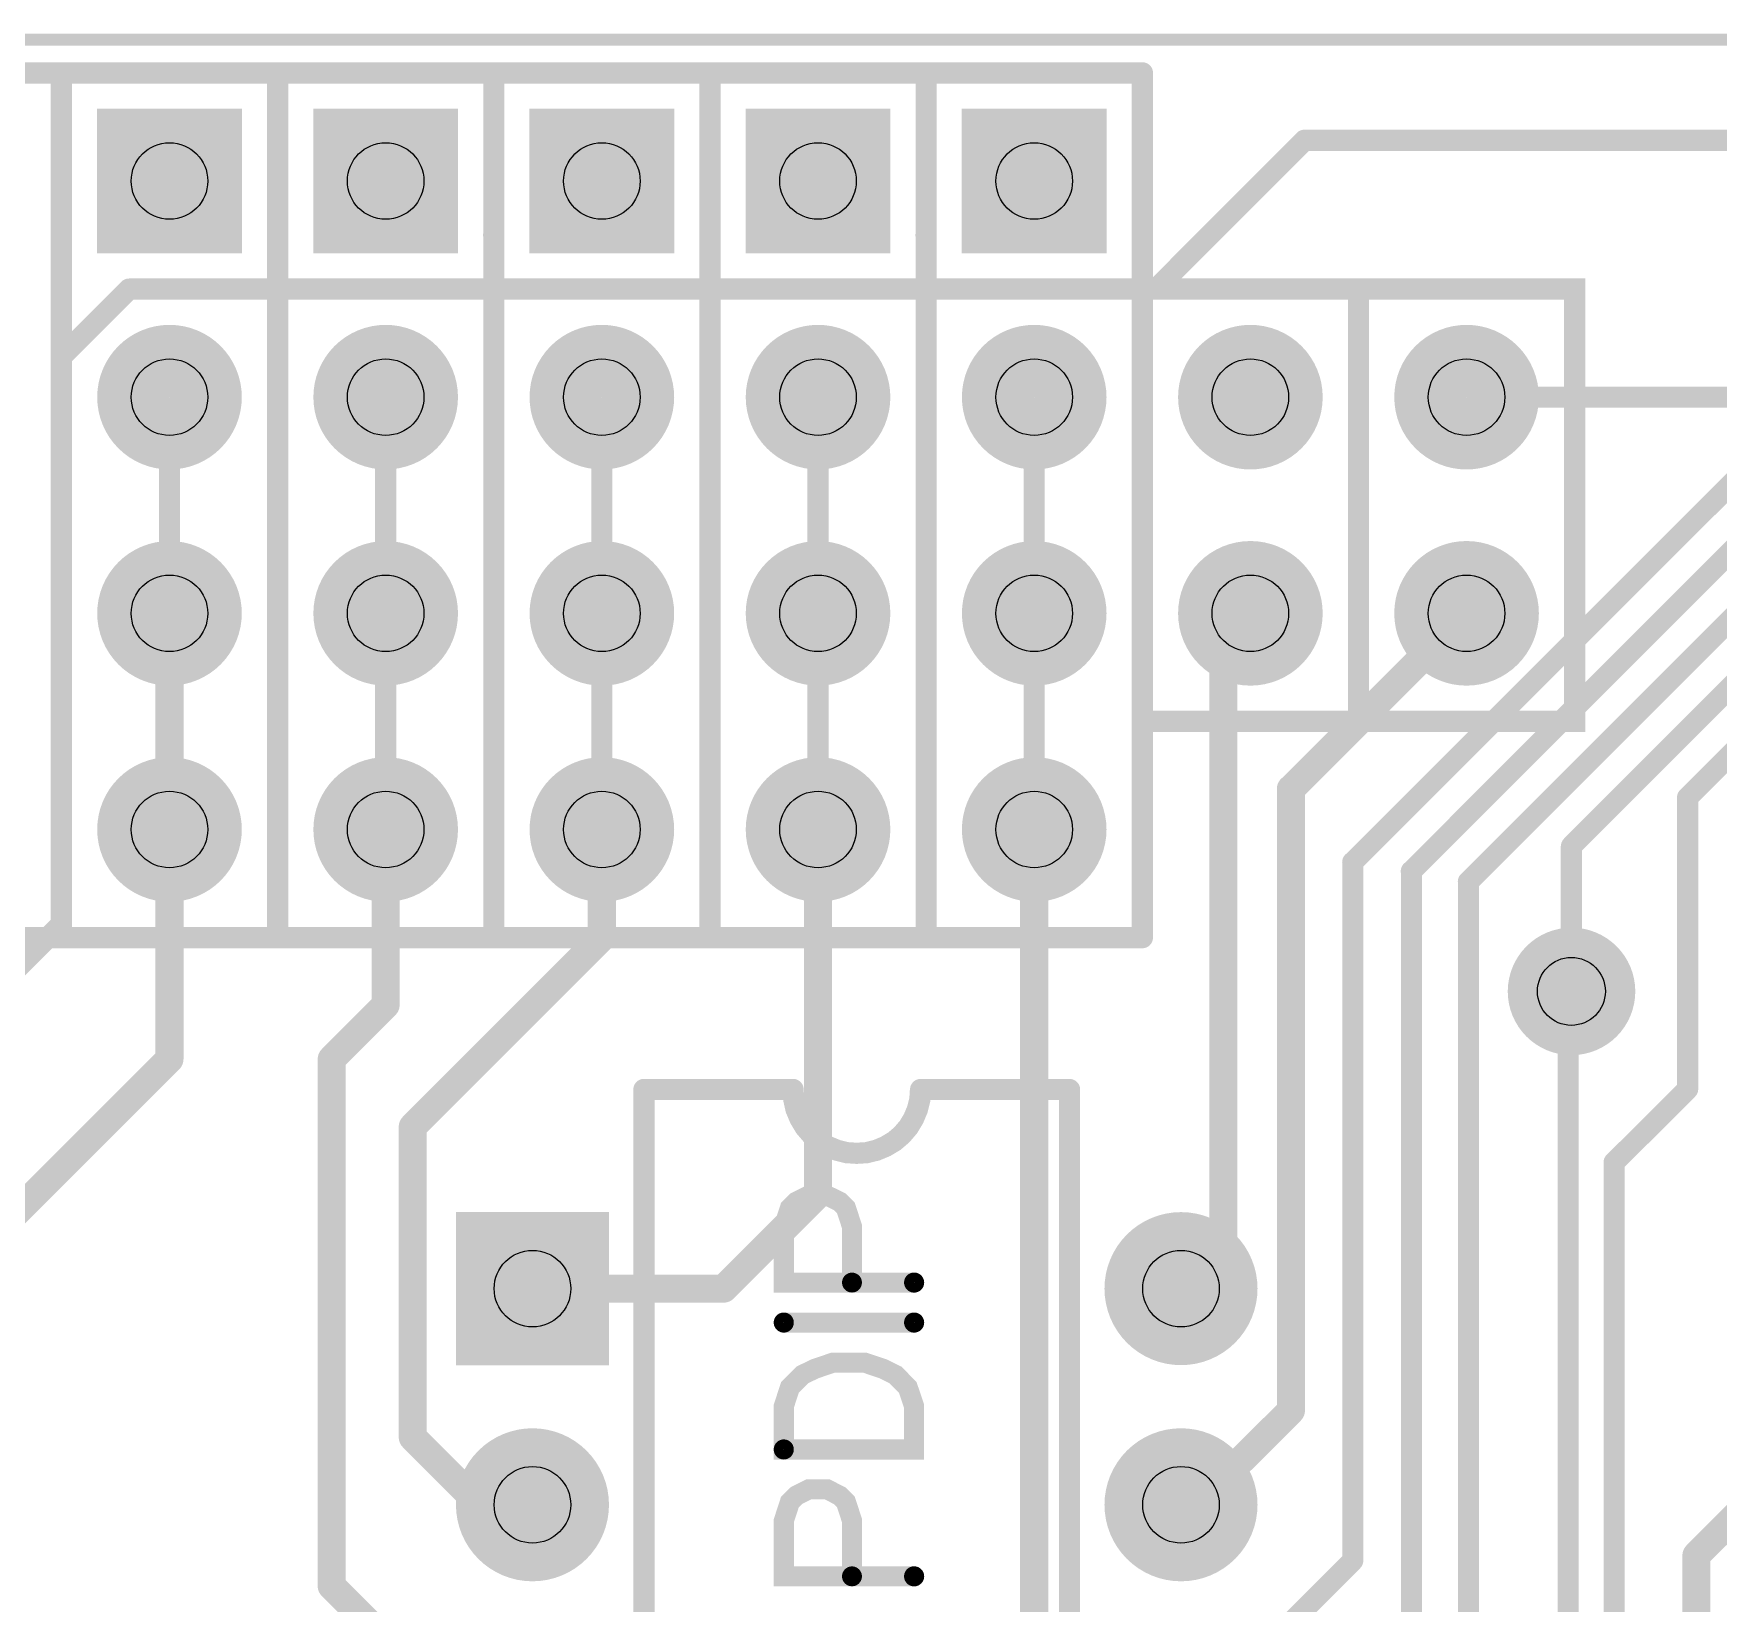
# Model space of a CAD drawing. Extents: x 0 to 2.88, y -0.23 to 2.17.
# Drawn here: x 1.312 to 2.091, y 1.442 to 2.168 of the extents above; entities that cross this region are included whole.
import ezdxf

# ---------------------------------------------------------------- set-up
doc = ezdxf.new("R2010")
doc.units = 0
for name, color, linetype in [('Board_Outline', 13, 'CONTINUOUS'), ('Bottom', 6, 'CONTINUOUS'), ('Bottom_Mask', 10, 'CONTINUOUS'), ('Drill_Bottom', 8, 'CONTINUOUS'), ('Drill_Top', 7, 'CONTINUOUS'), ('Top', 5, 'CONTINUOUS'), ('Top_Mask', 3, 'CONTINUOUS'), ('Top_Silk', 2, 'CONTINUOUS')]:
    doc.layers.add(name, color=color, linetype=linetype)

msp = doc.modelspace()

# ---------------------------------------------------------------- linework, layer by layer
at = {"layer": 'Board_Outline', "linetype": 'CONTINUOUS', "const_width": 0.0055}
msp.add_lwpolyline([(0, 2.1654), (2.874, 2.1654), (2.874, 0), (0, 0), (0, 2.1654)], dxfattribs=at)
at = {"layer": 'Bottom', "linetype": 'CONTINUOUS'}
for points, const_width in [([(1.9, 2.1188), (1.8313, 2.05)], 0.0098), ([(2.7625, 2.1188), (1.9, 2.1188)], 0.0098), ([(1.9224, 1.7849), (2.2, 2.0625)], 0.0098), ([(1.3563, 2.05), (1.325, 2.0187)], 0.0098), ([(1.8313, 2.05), (1.3563, 2.05)], 0.0098), ([(2.2125, 2.0438), (1.9495, 1.7807)], 0.0098), ([(1.9759, 1.7759), (2.225, 2.025)], 0.0098), ([(1.325, 2.0187), (1.325, 1.7563)], 0.0098), ([(2.2375, 2.0062), (2.0235, 1.7923)], 0.0098), ([(1.375, 1.9), (1.375, 2)], 0.0098), ([(1.475, 1.9), (1.475, 2)], 0.0098), ([(1.575, 1.9), (1.575, 2)], 0.0098), ([(1.675, 1.9), (1.675, 2)], 0.0098), ([(1.775, 1.9), (1.775, 2)], 0.0098), ([(1.975, 2), (2.1, 2)], 0.0098), ([(2.0773, 1.8148), (2.25, 1.9875)], 0.0098), ([(1.375, 1.8062), (1.375, 1.9)], 0.013), ([(1.475, 1.8), (1.475, 1.9)], 0.0098), ([(1.575, 1.8), (1.575, 1.9)], 0.0098), ([(1.675, 1.8), (1.675, 1.9)], 0.0098), ([(1.775, 1.8), (1.775, 1.9)], 0.0098), ([(1.8625, 1.5938), (1.8625, 1.9)], 0.013), ([(1.8625, 1.9), (1.875, 1.9)], 0.013), ([(1.8938, 1.8188), (1.975, 1.9)], 0.013), ([(1.8938, 1.5312), (1.8938, 1.8188)], 0.013), ([(2.0773, 1.6799), (2.0773, 1.8148)], 0.0098), ([(1.375, 1.8), (1.375, 1.8062)], 0.013), ([(1.375, 1.8062), (1.375, 1.6937)], 0.013), ([(1.475, 1.7188), (1.475, 1.8)], 0.013), ([(1.575, 1.75), (1.575, 1.8)], 0.013), ([(1.675, 1.6312), (1.675, 1.8)], 0.013), ([(1.775, 1.425), (1.775, 1.8)], 0.013), ([(2.0235, 1.7923), (2.0235, 1.7251)], 0.0098), ([(1.9224, 1.4618), (1.9224, 1.7849)], 0.0098), ([(1.9495, 1.7807), (1.9495, 1.4176)], 0.0098), ([(1.9759, 1.3985), (1.9759, 1.7759)], 0.0098), ([(1.325, 1.7563), (1.2812, 1.7125)], 0.0098), ([(1.4875, 1.6625), (1.575, 1.75)], 0.013), ([(1.45, 1.6938), (1.475, 1.7188)], 0.013), ([(1.375, 1.6937), (1.25, 1.5687)], 0.013), ([(1.45, 1.45), (1.45, 1.6938)], 0.013), ([(2.0433, 1.646), (2.0773, 1.6799)], 0.0098), ([(1.4875, 1.5188), (1.4875, 1.6625)], 0.013), ([(2.0433, 1.4107), (2.0433, 1.646)], 0.0098), ([(1.6313, 1.5876), (1.675, 1.6312)], 0.013), ([(1.8563, 1.5876), (1.8625, 1.5938)], 0.013), ([(1.5429, 1.5876), (1.6313, 1.5876)], 0.013), ([(1.8429, 1.5876), (1.8563, 1.5876)], 0.013), ([(1.8501, 1.4876), (1.8938, 1.5312)], 0.013), ([(1.5187, 1.4876), (1.4875, 1.5188)], 0.013), ([(2.0813, 1.4642), (2.1189, 1.5017)], 0.013), ([(1.5429, 1.4876), (1.5187, 1.4876)], 0.013), ([(1.8429, 1.4876), (1.8501, 1.4876)], 0.013), ([(1.8481, 1.3876), (1.9224, 1.4618)], 0.0098), ([(2.0813, 1.3981), (2.0813, 1.4642)], 0.013), ([(1.5124, 1.3876), (1.45, 1.45)], 0.013)]:
    msp.add_lwpolyline(points, dxfattribs=dict(at, const_width=const_width))
for points, const_width in [([(1.8975, 2.1188, 1), (1.9025, 2.1188, 1), (1.8975, 2.1188, 1)], 0.0049), ([(1.8975, 2.1188, 1), (1.9025, 2.1188, 1), (1.8975, 2.1188, 1)], 0.0049), ([(1.3538, 2.05, 1), (1.3587, 2.05, 1), (1.3538, 2.05, 1)], 0.0049), ([(1.3538, 2.05, 1), (1.3587, 2.05, 1), (1.3538, 2.05, 1)], 0.0049), ([(1.8288, 2.05, 1), (1.8337, 2.05, 1), (1.8288, 2.05, 1)], 0.0049), ([(1.8288, 2.05, 1), (1.8337, 2.05, 1), (1.8288, 2.05, 1)], 0.0049), ([(1.3898, 2, 1), (1.3602, 2, 1), (1.3898, 2, 1)], 0.0295), ([(1.4898, 2, 1), (1.4602, 2, 1), (1.4898, 2, 1)], 0.0295), ([(1.5898, 2, 1), (1.5602, 2, 1), (1.5898, 2, 1)], 0.0295), ([(1.6898, 2, 1), (1.6602, 2, 1), (1.6898, 2, 1)], 0.0295), ([(1.7898, 2, 1), (1.7602, 2, 1), (1.7898, 2, 1)], 0.0295), ([(1.8898, 2, 1), (1.8602, 2, 1), (1.8898, 2, 1)], 0.0295), ([(1.9898, 2, 1), (1.9602, 2, 1), (1.9898, 2, 1)], 0.0295), ([(1.3225, 2.0187, 1), (1.3275, 2.0187, 1), (1.3225, 2.0187, 1)], 0.0049), ([(1.3225, 2.0187, 1), (1.3275, 2.0187, 1), (1.3225, 2.0187, 1)], 0.0049), ([(1.3725, 2, 1), (1.3775, 2, 1), (1.3725, 2, 1)], 0.0049), ([(1.4725, 2, 1), (1.4775, 2, 1), (1.4725, 2, 1)], 0.0049), ([(1.5725, 2, 1), (1.5775, 2, 1), (1.5725, 2, 1)], 0.0049), ([(1.6725, 2, 1), (1.6775, 2, 1), (1.6725, 2, 1)], 0.0049), ([(1.7725, 2, 1), (1.7775, 2, 1), (1.7725, 2, 1)], 0.0049), ([(1.9725, 2, 1), (1.9775, 2, 1), (1.9725, 2, 1)], 0.0049), ([(1.3898, 1.9, 1), (1.3602, 1.9, 1), (1.3898, 1.9, 1)], 0.0295), ([(1.4898, 1.9, 1), (1.4602, 1.9, 1), (1.4898, 1.9, 1)], 0.0295), ([(1.5898, 1.9, 1), (1.5602, 1.9, 1), (1.5898, 1.9, 1)], 0.0295), ([(1.6898, 1.9, 1), (1.6602, 1.9, 1), (1.6898, 1.9, 1)], 0.0295), ([(1.7898, 1.9, 1), (1.7602, 1.9, 1), (1.7898, 1.9, 1)], 0.0295), ([(1.8898, 1.9, 1), (1.8602, 1.9, 1), (1.8898, 1.9, 1)], 0.0295), ([(1.9898, 1.9, 1), (1.9602, 1.9, 1), (1.9898, 1.9, 1)], 0.0295), ([(1.3718, 1.9, 1), (1.3782, 1.9, 1), (1.3718, 1.9, 1)], 0.0065), ([(1.3725, 1.9, 1), (1.3775, 1.9, 1), (1.3725, 1.9, 1)], 0.0049), ([(1.4725, 1.9, 1), (1.4775, 1.9, 1), (1.4725, 1.9, 1)], 0.0049), ([(1.4725, 1.9, 1), (1.4775, 1.9, 1), (1.4725, 1.9, 1)], 0.0049), ([(1.5725, 1.9, 1), (1.5775, 1.9, 1), (1.5725, 1.9, 1)], 0.0049), ([(1.5725, 1.9, 1), (1.5775, 1.9, 1), (1.5725, 1.9, 1)], 0.0049), ([(1.6725, 1.9, 1), (1.6775, 1.9, 1), (1.6725, 1.9, 1)], 0.0049), ([(1.6725, 1.9, 1), (1.6775, 1.9, 1), (1.6725, 1.9, 1)], 0.0049), ([(1.7725, 1.9, 1), (1.7775, 1.9, 1), (1.7725, 1.9, 1)], 0.0049), ([(1.7725, 1.9, 1), (1.7775, 1.9, 1), (1.7725, 1.9, 1)], 0.0049), ([(1.8593, 1.9, 1), (1.8657, 1.9, 1), (1.8593, 1.9, 1)], 0.0065), ([(1.8593, 1.9, 1), (1.8657, 1.9, 1), (1.8593, 1.9, 1)], 0.0065), ([(1.8718, 1.9, 1), (1.8782, 1.9, 1), (1.8718, 1.9, 1)], 0.0065), ([(1.9718, 1.9, 1), (1.9782, 1.9, 1), (1.9718, 1.9, 1)], 0.0065), ([(1.3898, 1.8, 1), (1.3602, 1.8, 1), (1.3898, 1.8, 1)], 0.0295), ([(1.4898, 1.8, 1), (1.4602, 1.8, 1), (1.4898, 1.8, 1)], 0.0295), ([(1.5898, 1.8, 1), (1.5602, 1.8, 1), (1.5898, 1.8, 1)], 0.0295), ([(1.6898, 1.8, 1), (1.6602, 1.8, 1), (1.6898, 1.8, 1)], 0.0295), ([(1.7898, 1.8, 1), (1.7602, 1.8, 1), (1.7898, 1.8, 1)], 0.0295), ([(1.8905, 1.8188, 1), (1.897, 1.8188, 1), (1.8905, 1.8188, 1)], 0.0065), ([(1.8905, 1.8188, 1), (1.897, 1.8188, 1), (1.8905, 1.8188, 1)], 0.0065), ([(2.0748, 1.8148, 1), (2.0797, 1.8148, 1), (2.0748, 1.8148, 1)], 0.0049), ([(2.0748, 1.8148, 1), (2.0797, 1.8148, 1), (2.0748, 1.8148, 1)], 0.0049), ([(1.3718, 1.8062, 1), (1.3782, 1.8062, 1), (1.3718, 1.8062, 1)], 0.0065), ([(1.3718, 1.8062, 1), (1.3782, 1.8062, 1), (1.3718, 1.8062, 1)], 0.0065), ([(1.3718, 1.8062, 1), (1.3782, 1.8062, 1), (1.3718, 1.8062, 1)], 0.0065), ([(1.3718, 1.8, 1), (1.3782, 1.8, 1), (1.3718, 1.8, 1)], 0.0065), ([(1.4718, 1.8, 1), (1.4782, 1.8, 1), (1.4718, 1.8, 1)], 0.0065), ([(1.4725, 1.8, 1), (1.4775, 1.8, 1), (1.4725, 1.8, 1)], 0.0049), ([(1.5718, 1.8, 1), (1.5782, 1.8, 1), (1.5718, 1.8, 1)], 0.0065), ([(1.5725, 1.8, 1), (1.5775, 1.8, 1), (1.5725, 1.8, 1)], 0.0049), ([(1.6718, 1.8, 1), (1.6782, 1.8, 1), (1.6718, 1.8, 1)], 0.0065), ([(1.6725, 1.8, 1), (1.6775, 1.8, 1), (1.6725, 1.8, 1)], 0.0049), ([(1.7718, 1.8, 1), (1.7782, 1.8, 1), (1.7718, 1.8, 1)], 0.0065), ([(1.7725, 1.8, 1), (1.7775, 1.8, 1), (1.7725, 1.8, 1)], 0.0049), ([(2.0211, 1.7923, 1), (2.026, 1.7923, 1), (2.0211, 1.7923, 1)], 0.0049), ([(2.0211, 1.7923, 1), (2.026, 1.7923, 1), (2.0211, 1.7923, 1)], 0.0049), ([(1.9199, 1.7849, 1), (1.9248, 1.7849, 1), (1.9199, 1.7849, 1)], 0.0049), ([(1.9199, 1.7849, 1), (1.9248, 1.7849, 1), (1.9199, 1.7849, 1)], 0.0049), ([(1.947, 1.7807, 1), (1.9519, 1.7807, 1), (1.947, 1.7807, 1)], 0.0049), ([(1.947, 1.7807, 1), (1.9519, 1.7807, 1), (1.947, 1.7807, 1)], 0.0049), ([(1.9734, 1.7759, 1), (1.9783, 1.7759, 1), (1.9734, 1.7759, 1)], 0.0049), ([(1.9734, 1.7759, 1), (1.9783, 1.7759, 1), (1.9734, 1.7759, 1)], 0.0049), ([(1.3225, 1.7563, 1), (1.3275, 1.7563, 1), (1.3225, 1.7563, 1)], 0.0049), ([(1.3225, 1.7563, 1), (1.3275, 1.7563, 1), (1.3225, 1.7563, 1)], 0.0049), ([(1.5718, 1.75, 1), (1.5782, 1.75, 1), (1.5718, 1.75, 1)], 0.0065), ([(1.5718, 1.75, 1), (1.5782, 1.75, 1), (1.5718, 1.75, 1)], 0.0065), ([(2.0088, 1.7251, 1), (2.0383, 1.7251, 1), (2.0088, 1.7251, 1)], 0.0295), ([(2.0211, 1.7251, 1), (2.026, 1.7251, 1), (2.0211, 1.7251, 1)], 0.0049), ([(1.4718, 1.7188, 1), (1.4782, 1.7188, 1), (1.4718, 1.7188, 1)], 0.0065), ([(1.4718, 1.7188, 1), (1.4782, 1.7188, 1), (1.4718, 1.7188, 1)], 0.0065), ([(1.3718, 1.6937, 1), (1.3782, 1.6937, 1), (1.3718, 1.6937, 1)], 0.0065), ([(1.3718, 1.6937, 1), (1.3782, 1.6937, 1), (1.3718, 1.6937, 1)], 0.0065), ([(1.4468, 1.6938, 1), (1.4532, 1.6938, 1), (1.4468, 1.6938, 1)], 0.0065), ([(1.4468, 1.6938, 1), (1.4532, 1.6938, 1), (1.4468, 1.6938, 1)], 0.0065), ([(2.0748, 1.6799, 1), (2.0797, 1.6799, 1), (2.0748, 1.6799, 1)], 0.0049), ([(2.0748, 1.6799, 1), (2.0797, 1.6799, 1), (2.0748, 1.6799, 1)], 0.0049), ([(1.4843, 1.6625, 1), (1.4907, 1.6625, 1), (1.4843, 1.6625, 1)], 0.0065), ([(1.4843, 1.6625, 1), (1.4907, 1.6625, 1), (1.4843, 1.6625, 1)], 0.0065), ([(2.0408, 1.646, 1), (2.0458, 1.646, 1), (2.0408, 1.646, 1)], 0.0049), ([(2.0408, 1.646, 1), (2.0458, 1.646, 1), (2.0408, 1.646, 1)], 0.0049), ([(1.6718, 1.6312, 1), (1.6782, 1.6312, 1), (1.6718, 1.6312, 1)], 0.0065), ([(1.6718, 1.6312, 1), (1.6782, 1.6312, 1), (1.6718, 1.6312, 1)], 0.0065), ([(1.8587, 1.5876, 1), (1.8272, 1.5876, 1), (1.8587, 1.5876, 1)], 0.0315), ([(1.8593, 1.5938, 1), (1.8657, 1.5938, 1), (1.8593, 1.5938, 1)], 0.0065), ([(1.8593, 1.5938, 1), (1.8657, 1.5938, 1), (1.8593, 1.5938, 1)], 0.0065), ([(1.5397, 1.5876, 1), (1.5462, 1.5876, 1), (1.5397, 1.5876, 1)], 0.0065), ([(1.6281, 1.5876, 1), (1.6346, 1.5876, 1), (1.6281, 1.5876, 1)], 0.0065), ([(1.6281, 1.5876, 1), (1.6346, 1.5876, 1), (1.6281, 1.5876, 1)], 0.0065), ([(1.8397, 1.5876, 1), (1.8462, 1.5876, 1), (1.8397, 1.5876, 1)], 0.0065), ([(1.8531, 1.5876, 1), (1.8596, 1.5876, 1), (1.8531, 1.5876, 1)], 0.0065), ([(1.8531, 1.5876, 1), (1.8596, 1.5876, 1), (1.8531, 1.5876, 1)], 0.0065), ([(1.8905, 1.5312, 1), (1.897, 1.5312, 1), (1.8905, 1.5312, 1)], 0.0065), ([(1.8905, 1.5312, 1), (1.897, 1.5312, 1), (1.8905, 1.5312, 1)], 0.0065), ([(1.4843, 1.5188, 1), (1.4907, 1.5188, 1), (1.4843, 1.5188, 1)], 0.0065), ([(1.4843, 1.5188, 1), (1.4907, 1.5188, 1), (1.4843, 1.5188, 1)], 0.0065), ([(1.5587, 1.4876, 1), (1.5272, 1.4876, 1), (1.5587, 1.4876, 1)], 0.0315), ([(1.8587, 1.4876, 1), (1.8272, 1.4876, 1), (1.8587, 1.4876, 1)], 0.0315), ([(1.5154, 1.4876, 1), (1.5219, 1.4876, 1), (1.5154, 1.4876, 1)], 0.0065), ([(1.5154, 1.4876, 1), (1.5219, 1.4876, 1), (1.5154, 1.4876, 1)], 0.0065), ([(1.5397, 1.4876, 1), (1.5462, 1.4876, 1), (1.5397, 1.4876, 1)], 0.0065), ([(1.8397, 1.4876, 1), (1.8462, 1.4876, 1), (1.8397, 1.4876, 1)], 0.0065), ([(1.8468, 1.4876, 1), (1.8533, 1.4876, 1), (1.8468, 1.4876, 1)], 0.0065), ([(1.8468, 1.4876, 1), (1.8533, 1.4876, 1), (1.8468, 1.4876, 1)], 0.0065), ([(1.9199, 1.4618, 1), (1.9248, 1.4618, 1), (1.9199, 1.4618, 1)], 0.0049), ([(1.9199, 1.4618, 1), (1.9248, 1.4618, 1), (1.9199, 1.4618, 1)], 0.0049), ([(2.0781, 1.4642, 1), (2.0846, 1.4642, 1), (2.0781, 1.4642, 1)], 0.0065), ([(2.0781, 1.4642, 1), (2.0846, 1.4642, 1), (2.0781, 1.4642, 1)], 0.0065), ([(1.4468, 1.45, 1), (1.4532, 1.45, 1), (1.4468, 1.45, 1)], 0.0065), ([(1.4468, 1.45, 1), (1.4532, 1.45, 1), (1.4468, 1.45, 1)], 0.0065)]:
    msp.add_lwpolyline(points, format="xyb", dxfattribs=dict(at, const_width=const_width))
at = {"layer": 'Bottom'}
for points in [[(1.3455, 2.1295), (1.4045, 2.1295), (1.3455, 2.0705), (1.4045, 2.0705)], [(1.4455, 2.1295), (1.5045, 2.1295), (1.4455, 2.0705), (1.5045, 2.0705)], [(1.5455, 2.1295), (1.6045, 2.1295), (1.5455, 2.0705), (1.6045, 2.0705)], [(1.6455, 2.1295), (1.7045, 2.1295), (1.6455, 2.0705), (1.7045, 2.0705)], [(1.7455, 2.1295), (1.8045, 2.1295), (1.7455, 2.0705), (1.8045, 2.0705)], [(1.5114, 1.6191), (1.5744, 1.6191), (1.5114, 1.5561), (1.5744, 1.5561)]]:
    msp.add_solid(points, dxfattribs=at)
at = {"layer": 'Bottom_Mask', "linetype": 'CONTINUOUS'}
for points, const_width in [([(1.3917, 2, 1), (1.3583, 2, 1), (1.3917, 2, 1)], 0.0335), ([(1.3583, 2, 1), (1.3917, 2, 1), (1.3583, 2, 1)], 0.0335), ([(1.4917, 2, 1), (1.4583, 2, 1), (1.4917, 2, 1)], 0.0335), ([(1.4583, 2, 1), (1.4917, 2, 1), (1.4583, 2, 1)], 0.0335), ([(1.5917, 2, 1), (1.5583, 2, 1), (1.5917, 2, 1)], 0.0335), ([(1.5583, 2, 1), (1.5917, 2, 1), (1.5583, 2, 1)], 0.0335), ([(1.6917, 2, 1), (1.6583, 2, 1), (1.6917, 2, 1)], 0.0335), ([(1.6583, 2, 1), (1.6917, 2, 1), (1.6583, 2, 1)], 0.0335), ([(1.7917, 2, 1), (1.7583, 2, 1), (1.7917, 2, 1)], 0.0335), ([(1.7583, 2, 1), (1.7917, 2, 1), (1.7583, 2, 1)], 0.0335), ([(1.8917, 2, 1), (1.8583, 2, 1), (1.8917, 2, 1)], 0.0335), ([(1.8583, 2, 1), (1.8917, 2, 1), (1.8583, 2, 1)], 0.0335), ([(1.9917, 2, 1), (1.9583, 2, 1), (1.9917, 2, 1)], 0.0335), ([(1.9583, 2, 1), (1.9917, 2, 1), (1.9583, 2, 1)], 0.0335), ([(1.3917, 1.9, 1), (1.3583, 1.9, 1), (1.3917, 1.9, 1)], 0.0335), ([(1.3583, 1.9, 1), (1.3917, 1.9, 1), (1.3583, 1.9, 1)], 0.0335), ([(1.4917, 1.9, 1), (1.4583, 1.9, 1), (1.4917, 1.9, 1)], 0.0335), ([(1.4583, 1.9, 1), (1.4917, 1.9, 1), (1.4583, 1.9, 1)], 0.0335), ([(1.5917, 1.9, 1), (1.5583, 1.9, 1), (1.5917, 1.9, 1)], 0.0335), ([(1.5583, 1.9, 1), (1.5917, 1.9, 1), (1.5583, 1.9, 1)], 0.0335), ([(1.6917, 1.9, 1), (1.6583, 1.9, 1), (1.6917, 1.9, 1)], 0.0335), ([(1.6583, 1.9, 1), (1.6917, 1.9, 1), (1.6583, 1.9, 1)], 0.0335), ([(1.7917, 1.9, 1), (1.7583, 1.9, 1), (1.7917, 1.9, 1)], 0.0335), ([(1.7583, 1.9, 1), (1.7917, 1.9, 1), (1.7583, 1.9, 1)], 0.0335), ([(1.8917, 1.9, 1), (1.8583, 1.9, 1), (1.8917, 1.9, 1)], 0.0335), ([(1.8583, 1.9, 1), (1.8917, 1.9, 1), (1.8583, 1.9, 1)], 0.0335), ([(1.9917, 1.9, 1), (1.9583, 1.9, 1), (1.9917, 1.9, 1)], 0.0335), ([(1.9583, 1.9, 1), (1.9917, 1.9, 1), (1.9583, 1.9, 1)], 0.0335), ([(1.3917, 1.8, 1), (1.3583, 1.8, 1), (1.3917, 1.8, 1)], 0.0335), ([(1.3583, 1.8, 1), (1.3917, 1.8, 1), (1.3583, 1.8, 1)], 0.0335), ([(1.4917, 1.8, 1), (1.4583, 1.8, 1), (1.4917, 1.8, 1)], 0.0335), ([(1.4583, 1.8, 1), (1.4917, 1.8, 1), (1.4583, 1.8, 1)], 0.0335), ([(1.5917, 1.8, 1), (1.5583, 1.8, 1), (1.5917, 1.8, 1)], 0.0335), ([(1.5583, 1.8, 1), (1.5917, 1.8, 1), (1.5583, 1.8, 1)], 0.0335), ([(1.6917, 1.8, 1), (1.6583, 1.8, 1), (1.6917, 1.8, 1)], 0.0335), ([(1.6583, 1.8, 1), (1.6917, 1.8, 1), (1.6583, 1.8, 1)], 0.0335), ([(1.7917, 1.8, 1), (1.7583, 1.8, 1), (1.7917, 1.8, 1)], 0.0335), ([(1.7583, 1.8, 1), (1.7917, 1.8, 1), (1.7583, 1.8, 1)], 0.0335), ([(1.8606, 1.5876, 1), (1.8252, 1.5876, 1), (1.8606, 1.5876, 1)], 0.0354), ([(1.8252, 1.5876, 1), (1.8606, 1.5876, 1), (1.8252, 1.5876, 1)], 0.0354), ([(1.5606, 1.4876, 1), (1.5252, 1.4876, 1), (1.5606, 1.4876, 1)], 0.0354), ([(1.5252, 1.4876, 1), (1.5606, 1.4876, 1), (1.5252, 1.4876, 1)], 0.0354), ([(1.8606, 1.4876, 1), (1.8252, 1.4876, 1), (1.8606, 1.4876, 1)], 0.0354), ([(1.8252, 1.4876, 1), (1.8606, 1.4876, 1), (1.8252, 1.4876, 1)], 0.0354)]:
    msp.add_lwpolyline(points, format="xyb", dxfattribs=dict(at, const_width=const_width))
at = {"layer": 'Bottom_Mask'}
for points in [[(1.3415, 2.1335), (1.4085, 2.1335), (1.3415, 2.0665), (1.4085, 2.0665)], [(1.4415, 2.1335), (1.5085, 2.1335), (1.4415, 2.0665), (1.5085, 2.0665)], [(1.5415, 2.1335), (1.6085, 2.1335), (1.5415, 2.0665), (1.6085, 2.0665)], [(1.6415, 2.1335), (1.7085, 2.1335), (1.6415, 2.0665), (1.7085, 2.0665)], [(1.7415, 2.1335), (1.8085, 2.1335), (1.7415, 2.0665), (1.8085, 2.0665)], [(1.5075, 1.623), (1.5783, 1.623), (1.5075, 1.5521), (1.5783, 1.5521)]]:
    msp.add_solid(points, dxfattribs=at)
at = {"layer": 'Drill_Bottom'}
for centre, radius in [((1.375, 2.1), 0.0177), ((1.475, 2.1), 0.0177), ((1.575, 2.1), 0.0177), ((1.675, 2.1), 0.0177), ((1.775, 2.1), 0.0177), ((1.375, 2), 0.0177), ((1.475, 2), 0.0177), ((1.575, 2), 0.0177), ((1.675, 2), 0.0177), ((1.775, 2), 0.0177), ((1.875, 2), 0.0177), ((1.975, 2), 0.0177), ((1.375, 1.9), 0.0177), ((1.475, 1.9), 0.0177), ((1.575, 1.9), 0.0177), ((1.675, 1.9), 0.0177), ((1.775, 1.9), 0.0177), ((1.875, 1.9), 0.0177), ((1.975, 1.9), 0.0177), ((1.375, 1.8), 0.0177), ((1.475, 1.8), 0.0177), ((1.575, 1.8), 0.0177), ((1.675, 1.8), 0.0177), ((1.775, 1.8), 0.0177), ((2.0235, 1.7251), 0.0157), ((1.5429, 1.5876), 0.0177), ((1.8429, 1.5876), 0.0177), ((1.5429, 1.4876), 0.0177), ((1.8429, 1.4876), 0.0177)]:
    msp.add_circle(centre, radius, dxfattribs=at)
at = {"layer": 'Drill_Top'}
for centre, radius in [((1.375, 2.1), 0.0177), ((1.475, 2.1), 0.0177), ((1.575, 2.1), 0.0177), ((1.675, 2.1), 0.0177), ((1.775, 2.1), 0.0177), ((1.375, 2), 0.0177), ((1.475, 2), 0.0177), ((1.575, 2), 0.0177), ((1.675, 2), 0.0177), ((1.775, 2), 0.0177), ((1.875, 2), 0.0177), ((1.975, 2), 0.0177), ((1.375, 1.9), 0.0177), ((1.475, 1.9), 0.0177), ((1.575, 1.9), 0.0177), ((1.675, 1.9), 0.0177), ((1.775, 1.9), 0.0177), ((1.875, 1.9), 0.0177), ((1.975, 1.9), 0.0177), ((1.375, 1.8), 0.0177), ((1.475, 1.8), 0.0177), ((1.575, 1.8), 0.0177), ((1.675, 1.8), 0.0177), ((1.775, 1.8), 0.0177), ((2.0235, 1.7251), 0.0157), ((1.5429, 1.5876), 0.0177), ((1.8429, 1.5876), 0.0177), ((1.5429, 1.4876), 0.0177), ((1.8429, 1.4876), 0.0177)]:
    msp.add_circle(centre, radius, dxfattribs=at)
at = {"layer": 'Top', "linetype": 'CONTINUOUS'}
for points, const_width in [([(1.3898, 2, 1), (1.3602, 2, 1), (1.3898, 2, 1)], 0.0295), ([(1.4898, 2, 1), (1.4602, 2, 1), (1.4898, 2, 1)], 0.0295), ([(1.5898, 2, 1), (1.5602, 2, 1), (1.5898, 2, 1)], 0.0295), ([(1.6898, 2, 1), (1.6602, 2, 1), (1.6898, 2, 1)], 0.0295), ([(1.7898, 2, 1), (1.7602, 2, 1), (1.7898, 2, 1)], 0.0295), ([(1.8898, 2, 1), (1.8602, 2, 1), (1.8898, 2, 1)], 0.0295), ([(1.9898, 2, 1), (1.9602, 2, 1), (1.9898, 2, 1)], 0.0295), ([(1.3898, 1.9, 1), (1.3602, 1.9, 1), (1.3898, 1.9, 1)], 0.0295), ([(1.4898, 1.9, 1), (1.4602, 1.9, 1), (1.4898, 1.9, 1)], 0.0295), ([(1.5898, 1.9, 1), (1.5602, 1.9, 1), (1.5898, 1.9, 1)], 0.0295), ([(1.6898, 1.9, 1), (1.6602, 1.9, 1), (1.6898, 1.9, 1)], 0.0295), ([(1.7898, 1.9, 1), (1.7602, 1.9, 1), (1.7898, 1.9, 1)], 0.0295), ([(1.8898, 1.9, 1), (1.8602, 1.9, 1), (1.8898, 1.9, 1)], 0.0295), ([(1.9898, 1.9, 1), (1.9602, 1.9, 1), (1.9898, 1.9, 1)], 0.0295), ([(1.3898, 1.8, 1), (1.3602, 1.8, 1), (1.3898, 1.8, 1)], 0.0295), ([(1.4898, 1.8, 1), (1.4602, 1.8, 1), (1.4898, 1.8, 1)], 0.0295), ([(1.5898, 1.8, 1), (1.5602, 1.8, 1), (1.5898, 1.8, 1)], 0.0295), ([(1.6898, 1.8, 1), (1.6602, 1.8, 1), (1.6898, 1.8, 1)], 0.0295), ([(1.7898, 1.8, 1), (1.7602, 1.8, 1), (1.7898, 1.8, 1)], 0.0295), ([(2.0088, 1.7251, 1), (2.0383, 1.7251, 1), (2.0088, 1.7251, 1)], 0.0295), ([(1.8587, 1.5876, 1), (1.8272, 1.5876, 1), (1.8587, 1.5876, 1)], 0.0315), ([(1.5587, 1.4876, 1), (1.5272, 1.4876, 1), (1.5587, 1.4876, 1)], 0.0315), ([(1.8587, 1.4876, 1), (1.8272, 1.4876, 1), (1.8587, 1.4876, 1)], 0.0315)]:
    msp.add_lwpolyline(points, format="xyb", dxfattribs=dict(at, const_width=const_width))
at = {"layer": 'Top'}
for points in [[(1.3455, 2.1295), (1.4045, 2.1295), (1.3455, 2.0705), (1.4045, 2.0705)], [(1.4455, 2.1295), (1.5045, 2.1295), (1.4455, 2.0705), (1.5045, 2.0705)], [(1.5455, 2.1295), (1.6045, 2.1295), (1.5455, 2.0705), (1.6045, 2.0705)], [(1.6455, 2.1295), (1.7045, 2.1295), (1.6455, 2.0705), (1.7045, 2.0705)], [(1.7455, 2.1295), (1.8045, 2.1295), (1.7455, 2.0705), (1.8045, 2.0705)], [(1.5114, 1.6191), (1.5744, 1.6191), (1.5114, 1.5561), (1.5744, 1.5561)]]:
    msp.add_solid(points, dxfattribs=at)
at = {"layer": 'Top_Mask', "linetype": 'CONTINUOUS'}
for points, const_width in [([(1.3917, 2, 1), (1.3583, 2, 1), (1.3917, 2, 1)], 0.0335), ([(1.3583, 2, 1), (1.3917, 2, 1), (1.3583, 2, 1)], 0.0335), ([(1.4917, 2, 1), (1.4583, 2, 1), (1.4917, 2, 1)], 0.0335), ([(1.4583, 2, 1), (1.4917, 2, 1), (1.4583, 2, 1)], 0.0335), ([(1.5917, 2, 1), (1.5583, 2, 1), (1.5917, 2, 1)], 0.0335), ([(1.5583, 2, 1), (1.5917, 2, 1), (1.5583, 2, 1)], 0.0335), ([(1.6917, 2, 1), (1.6583, 2, 1), (1.6917, 2, 1)], 0.0335), ([(1.6583, 2, 1), (1.6917, 2, 1), (1.6583, 2, 1)], 0.0335), ([(1.7917, 2, 1), (1.7583, 2, 1), (1.7917, 2, 1)], 0.0335), ([(1.7583, 2, 1), (1.7917, 2, 1), (1.7583, 2, 1)], 0.0335), ([(1.8917, 2, 1), (1.8583, 2, 1), (1.8917, 2, 1)], 0.0335), ([(1.8583, 2, 1), (1.8917, 2, 1), (1.8583, 2, 1)], 0.0335), ([(1.9917, 2, 1), (1.9583, 2, 1), (1.9917, 2, 1)], 0.0335), ([(1.9583, 2, 1), (1.9917, 2, 1), (1.9583, 2, 1)], 0.0335), ([(1.3917, 1.9, 1), (1.3583, 1.9, 1), (1.3917, 1.9, 1)], 0.0335), ([(1.3583, 1.9, 1), (1.3917, 1.9, 1), (1.3583, 1.9, 1)], 0.0335), ([(1.4917, 1.9, 1), (1.4583, 1.9, 1), (1.4917, 1.9, 1)], 0.0335), ([(1.4583, 1.9, 1), (1.4917, 1.9, 1), (1.4583, 1.9, 1)], 0.0335), ([(1.5917, 1.9, 1), (1.5583, 1.9, 1), (1.5917, 1.9, 1)], 0.0335), ([(1.5583, 1.9, 1), (1.5917, 1.9, 1), (1.5583, 1.9, 1)], 0.0335), ([(1.6917, 1.9, 1), (1.6583, 1.9, 1), (1.6917, 1.9, 1)], 0.0335), ([(1.6583, 1.9, 1), (1.6917, 1.9, 1), (1.6583, 1.9, 1)], 0.0335), ([(1.7917, 1.9, 1), (1.7583, 1.9, 1), (1.7917, 1.9, 1)], 0.0335), ([(1.7583, 1.9, 1), (1.7917, 1.9, 1), (1.7583, 1.9, 1)], 0.0335), ([(1.8917, 1.9, 1), (1.8583, 1.9, 1), (1.8917, 1.9, 1)], 0.0335), ([(1.8583, 1.9, 1), (1.8917, 1.9, 1), (1.8583, 1.9, 1)], 0.0335), ([(1.9917, 1.9, 1), (1.9583, 1.9, 1), (1.9917, 1.9, 1)], 0.0335), ([(1.9583, 1.9, 1), (1.9917, 1.9, 1), (1.9583, 1.9, 1)], 0.0335), ([(1.3917, 1.8, 1), (1.3583, 1.8, 1), (1.3917, 1.8, 1)], 0.0335), ([(1.3583, 1.8, 1), (1.3917, 1.8, 1), (1.3583, 1.8, 1)], 0.0335), ([(1.4917, 1.8, 1), (1.4583, 1.8, 1), (1.4917, 1.8, 1)], 0.0335), ([(1.4583, 1.8, 1), (1.4917, 1.8, 1), (1.4583, 1.8, 1)], 0.0335), ([(1.5917, 1.8, 1), (1.5583, 1.8, 1), (1.5917, 1.8, 1)], 0.0335), ([(1.5583, 1.8, 1), (1.5917, 1.8, 1), (1.5583, 1.8, 1)], 0.0335), ([(1.6917, 1.8, 1), (1.6583, 1.8, 1), (1.6917, 1.8, 1)], 0.0335), ([(1.6583, 1.8, 1), (1.6917, 1.8, 1), (1.6583, 1.8, 1)], 0.0335), ([(1.7917, 1.8, 1), (1.7583, 1.8, 1), (1.7917, 1.8, 1)], 0.0335), ([(1.7583, 1.8, 1), (1.7917, 1.8, 1), (1.7583, 1.8, 1)], 0.0335), ([(1.8606, 1.5876, 1), (1.8252, 1.5876, 1), (1.8606, 1.5876, 1)], 0.0354), ([(1.8252, 1.5876, 1), (1.8606, 1.5876, 1), (1.8252, 1.5876, 1)], 0.0354), ([(1.5606, 1.4876, 1), (1.5252, 1.4876, 1), (1.5606, 1.4876, 1)], 0.0354), ([(1.5252, 1.4876, 1), (1.5606, 1.4876, 1), (1.5252, 1.4876, 1)], 0.0354), ([(1.8606, 1.4876, 1), (1.8252, 1.4876, 1), (1.8606, 1.4876, 1)], 0.0354), ([(1.8252, 1.4876, 1), (1.8606, 1.4876, 1), (1.8252, 1.4876, 1)], 0.0354)]:
    msp.add_lwpolyline(points, format="xyb", dxfattribs=dict(at, const_width=const_width))
at = {"layer": 'Top_Mask'}
for points in [[(1.3415, 2.1335), (1.4085, 2.1335), (1.3415, 2.0665), (1.4085, 2.0665)], [(1.4415, 2.1335), (1.5085, 2.1335), (1.4415, 2.0665), (1.5085, 2.0665)], [(1.5415, 2.1335), (1.6085, 2.1335), (1.5415, 2.0665), (1.6085, 2.0665)], [(1.6415, 2.1335), (1.7085, 2.1335), (1.6415, 2.0665), (1.7085, 2.0665)], [(1.7415, 2.1335), (1.8085, 2.1335), (1.7415, 2.0665), (1.8085, 2.0665)], [(1.5075, 1.623), (1.5783, 1.623), (1.5075, 1.5521), (1.5783, 1.5521)]]:
    msp.add_solid(points, dxfattribs=at)
at = {"layer": 'Top_Silk', "linetype": 'CONTINUOUS'}
for points, const_width in [([(1.225, 2.15), (1.325, 2.15)], 0.0098), ([(1.325, 2.15), (1.325, 2.075)], 0.0098), ([(1.325, 2.15), (1.325, 1.75)], 0.0098), ([(1.325, 2.15), (1.425, 2.15)], 0.0098), ([(1.425, 2.15), (1.425, 1.75)], 0.0098), ([(1.425, 2.15), (1.525, 2.15)], 0.0098), ([(1.425, 2.15), (1.425, 2.075)], 0.0098), ([(1.525, 2.15), (1.525, 1.75)], 0.0098), ([(1.525, 2.15), (1.625, 2.15)], 0.0098), ([(1.525, 2.15), (1.525, 2.075)], 0.0098), ([(1.625, 2.15), (1.625, 1.75)], 0.0098), ([(1.625, 2.15), (1.725, 2.15)], 0.0098), ([(1.625, 2.15), (1.625, 2.075)], 0.0098), ([(1.725, 2.15), (1.725, 2.075)], 0.0098), ([(1.725, 2.15), (1.725, 1.75)], 0.0098), ([(1.725, 2.15), (1.825, 2.15)], 0.0098), ([(1.825, 2.15), (1.825, 2.075)], 0.0098), ([(1.325, 2.075), (1.325, 1.75)], 0.0098), ([(1.425, 2.075), (1.425, 1.75)], 0.0098), ([(1.525, 2.075), (1.525, 1.75)], 0.0098), ([(1.625, 2.075), (1.625, 1.75)], 0.0098), ([(1.725, 2.075), (1.725, 1.75)], 0.0098), ([(1.825, 2.075), (1.825, 1.75)], 0.0098), ([(1.825, 2.05), (1.925, 2.05), (1.925, 1.85), (1.825, 1.85), (1.825, 2.05)], 0.0098), ([(1.925, 2.05), (2.025, 2.05), (2.025, 1.85), (1.925, 1.85), (1.925, 2.05)], 0.0098), ([(1.225, 1.75), (1.325, 1.75)], 0.0098), ([(1.325, 1.75), (1.425, 1.75)], 0.0098), ([(1.425, 1.75), (1.525, 1.75)], 0.0098), ([(1.525, 1.75), (1.625, 1.75)], 0.0098), ([(1.625, 1.75), (1.725, 1.75)], 0.0098), ([(1.725, 1.75), (1.825, 1.75)], 0.0098), ([(2.0235, 1.7251), (2.022, 1.7251)], 0.0098), ([(2.022, 1.7251), (2.022, 0.9077)], 0.0098), ([(1.5945, 1.6797), (1.5945, 0.6954)], 0.0098), ([(1.6634, 1.6797), (1.5945, 1.6797)], 0.0098), ([(1.6634, 1.6797), (1.6638, 1.6751), (1.6648, 1.6706), (1.6666, 1.6663), (1.669, 1.6623), (1.672, 1.6588), (1.6756, 1.6558), (1.6795, 1.6534), (1.6838, 1.6516), (1.6883, 1.6505), (1.6929, 1.6502), (1.6975, 1.6505), (1.702, 1.6516), (1.7063, 1.6534), (1.7103, 1.6558), (1.7138, 1.6588), (1.7168, 1.6623), (1.7192, 1.6663), (1.721, 1.6706), (1.7221, 1.6751), (1.7224, 1.6797)], 0.0098), ([(1.7224, 1.6797), (1.7913, 1.6797)], 0.0098), ([(1.7913, 1.6797), (1.7913, 0.6954)], 0.0098), ([(1.6907, 1.5904), (1.6907, 1.6163), (1.6879, 1.6249), (1.685, 1.6278), (1.6793, 1.6306), (1.6706, 1.6306), (1.6649, 1.6278), (1.662, 1.6249), (1.6592, 1.6163), (1.6592, 1.5904), (1.7194, 1.5904)], 0.0093), ([(1.6592, 1.5719), (1.7194, 1.5719)], 0.0093), ([(1.6592, 1.5132), (1.7194, 1.5132), (1.7194, 1.5333), (1.7165, 1.5419), (1.7108, 1.5477), (1.7051, 1.5505), (1.6965, 1.5534), (1.6821, 1.5534), (1.6735, 1.5505), (1.6678, 1.5477), (1.662, 1.5419), (1.6592, 1.5333), (1.6592, 1.5132)], 0.0093), ([(1.6907, 1.4545), (1.6907, 1.4803), (1.6879, 1.4889), (1.685, 1.4918), (1.6793, 1.4947), (1.6706, 1.4947), (1.6649, 1.4918), (1.662, 1.4889), (1.6592, 1.4803), (1.6592, 1.4545), (1.7194, 1.4545)], 0.0093)]:
    msp.add_lwpolyline(points, dxfattribs=dict(at, const_width=const_width))
for points, const_width in [([(1.3225, 2.15, 1), (1.3275, 2.15, 1), (1.3225, 2.15, 1)], 0.0049), ([(1.3225, 2.15, 1), (1.3275, 2.15, 1), (1.3225, 2.15, 1)], 0.0049), ([(1.3225, 2.15, 1), (1.3275, 2.15, 1), (1.3225, 2.15, 1)], 0.0049), ([(1.3225, 2.15, 1), (1.3275, 2.15, 1), (1.3225, 2.15, 1)], 0.0049), ([(1.4225, 2.15, 1), (1.4275, 2.15, 1), (1.4225, 2.15, 1)], 0.0049), ([(1.4225, 2.15, 1), (1.4275, 2.15, 1), (1.4225, 2.15, 1)], 0.0049), ([(1.4225, 2.15, 1), (1.4275, 2.15, 1), (1.4225, 2.15, 1)], 0.0049), ([(1.4225, 2.15, 1), (1.4275, 2.15, 1), (1.4225, 2.15, 1)], 0.0049), ([(1.5225, 2.15, 1), (1.5275, 2.15, 1), (1.5225, 2.15, 1)], 0.0049), ([(1.5225, 2.15, 1), (1.5275, 2.15, 1), (1.5225, 2.15, 1)], 0.0049), ([(1.5225, 2.15, 1), (1.5275, 2.15, 1), (1.5225, 2.15, 1)], 0.0049), ([(1.5225, 2.15, 1), (1.5275, 2.15, 1), (1.5225, 2.15, 1)], 0.0049), ([(1.6225, 2.15, 1), (1.6275, 2.15, 1), (1.6225, 2.15, 1)], 0.0049), ([(1.6225, 2.15, 1), (1.6275, 2.15, 1), (1.6225, 2.15, 1)], 0.0049), ([(1.6225, 2.15, 1), (1.6275, 2.15, 1), (1.6225, 2.15, 1)], 0.0049), ([(1.6225, 2.15, 1), (1.6275, 2.15, 1), (1.6225, 2.15, 1)], 0.0049), ([(1.7225, 2.15, 1), (1.7275, 2.15, 1), (1.7225, 2.15, 1)], 0.0049), ([(1.7225, 2.15, 1), (1.7275, 2.15, 1), (1.7225, 2.15, 1)], 0.0049), ([(1.7225, 2.15, 1), (1.7275, 2.15, 1), (1.7225, 2.15, 1)], 0.0049), ([(1.7225, 2.15, 1), (1.7275, 2.15, 1), (1.7225, 2.15, 1)], 0.0049), ([(1.8225, 2.15, 1), (1.8275, 2.15, 1), (1.8225, 2.15, 1)], 0.0049), ([(1.8225, 2.15, 1), (1.8275, 2.15, 1), (1.8225, 2.15, 1)], 0.0049), ([(1.3225, 2.075, 1), (1.3275, 2.075, 1), (1.3225, 2.075, 1)], 0.0049), ([(1.3225, 2.075, 1), (1.3275, 2.075, 1), (1.3225, 2.075, 1)], 0.0049), ([(1.4225, 2.075, 1), (1.4275, 2.075, 1), (1.4225, 2.075, 1)], 0.0049), ([(1.4225, 2.075, 1), (1.4275, 2.075, 1), (1.4225, 2.075, 1)], 0.0049), ([(1.5225, 2.075, 1), (1.5275, 2.075, 1), (1.5225, 2.075, 1)], 0.0049), ([(1.5225, 2.075, 1), (1.5275, 2.075, 1), (1.5225, 2.075, 1)], 0.0049), ([(1.6225, 2.075, 1), (1.6275, 2.075, 1), (1.6225, 2.075, 1)], 0.0049), ([(1.6225, 2.075, 1), (1.6275, 2.075, 1), (1.6225, 2.075, 1)], 0.0049), ([(1.7225, 2.075, 1), (1.7275, 2.075, 1), (1.7225, 2.075, 1)], 0.0049), ([(1.7225, 2.075, 1), (1.7275, 2.075, 1), (1.7225, 2.075, 1)], 0.0049), ([(1.8225, 2.075, 1), (1.8275, 2.075, 1), (1.8225, 2.075, 1)], 0.0049), ([(1.8225, 2.075, 1), (1.8275, 2.075, 1), (1.8225, 2.075, 1)], 0.0049), ([(1.3225, 1.75, 1), (1.3275, 1.75, 1), (1.3225, 1.75, 1)], 0.0049), ([(1.3225, 1.75, 1), (1.3275, 1.75, 1), (1.3225, 1.75, 1)], 0.0049), ([(1.3225, 1.75, 1), (1.3275, 1.75, 1), (1.3225, 1.75, 1)], 0.0049), ([(1.3225, 1.75, 1), (1.3275, 1.75, 1), (1.3225, 1.75, 1)], 0.0049), ([(1.4225, 1.75, 1), (1.4275, 1.75, 1), (1.4225, 1.75, 1)], 0.0049), ([(1.4225, 1.75, 1), (1.4275, 1.75, 1), (1.4225, 1.75, 1)], 0.0049), ([(1.4225, 1.75, 1), (1.4275, 1.75, 1), (1.4225, 1.75, 1)], 0.0049), ([(1.4225, 1.75, 1), (1.4275, 1.75, 1), (1.4225, 1.75, 1)], 0.0049), ([(1.5225, 1.75, 1), (1.5275, 1.75, 1), (1.5225, 1.75, 1)], 0.0049), ([(1.5225, 1.75, 1), (1.5275, 1.75, 1), (1.5225, 1.75, 1)], 0.0049), ([(1.5225, 1.75, 1), (1.5275, 1.75, 1), (1.5225, 1.75, 1)], 0.0049), ([(1.5225, 1.75, 1), (1.5275, 1.75, 1), (1.5225, 1.75, 1)], 0.0049), ([(1.6225, 1.75, 1), (1.6275, 1.75, 1), (1.6225, 1.75, 1)], 0.0049), ([(1.6225, 1.75, 1), (1.6275, 1.75, 1), (1.6225, 1.75, 1)], 0.0049), ([(1.6225, 1.75, 1), (1.6275, 1.75, 1), (1.6225, 1.75, 1)], 0.0049), ([(1.6225, 1.75, 1), (1.6275, 1.75, 1), (1.6225, 1.75, 1)], 0.0049), ([(1.7225, 1.75, 1), (1.7275, 1.75, 1), (1.7225, 1.75, 1)], 0.0049), ([(1.7225, 1.75, 1), (1.7275, 1.75, 1), (1.7225, 1.75, 1)], 0.0049), ([(1.7225, 1.75, 1), (1.7275, 1.75, 1), (1.7225, 1.75, 1)], 0.0049), ([(1.7225, 1.75, 1), (1.7275, 1.75, 1), (1.7225, 1.75, 1)], 0.0049), ([(1.8225, 1.75, 1), (1.8275, 1.75, 1), (1.8225, 1.75, 1)], 0.0049), ([(1.8225, 1.75, 1), (1.8275, 1.75, 1), (1.8225, 1.75, 1)], 0.0049), ([(2.0195, 1.7251, 1), (2.0244, 1.7251, 1), (2.0195, 1.7251, 1)], 0.0049), ([(2.0195, 1.7251, 1), (2.0244, 1.7251, 1), (2.0195, 1.7251, 1)], 0.0049), ([(2.0211, 1.7251, 1), (2.026, 1.7251, 1), (2.0211, 1.7251, 1)], 0.0049), ([(1.592, 1.6797, 1), (1.597, 1.6797, 1), (1.592, 1.6797, 1)], 0.0049), ([(1.592, 1.6797, 1), (1.597, 1.6797, 1), (1.592, 1.6797, 1)], 0.0049), ([(1.6609, 1.6797, 1), (1.6659, 1.6797, 1), (1.6609, 1.6797, 1)], 0.0049), ([(1.6609, 1.6797, 1), (1.6659, 1.6797, 1), (1.6609, 1.6797, 1)], 0.0049), ([(1.72, 1.6797, 1), (1.7249, 1.6797, 1), (1.72, 1.6797, 1)], 0.0049), ([(1.72, 1.6797, 1), (1.7249, 1.6797, 1), (1.72, 1.6797, 1)], 0.0049), ([(1.7889, 1.6797, 1), (1.7938, 1.6797, 1), (1.7889, 1.6797, 1)], 0.0049), ([(1.7889, 1.6797, 1), (1.7938, 1.6797, 1), (1.7889, 1.6797, 1)], 0.0049), ([(1.6884, 1.5904, 1), (1.693, 1.5904, 1), (1.6884, 1.5904, 1)], 0.0046), ([(1.7171, 1.5904, 1), (1.7218, 1.5904, 1), (1.7171, 1.5904, 1)], 0.0046), ([(1.6568, 1.5719, 1), (1.6615, 1.5719, 1), (1.6568, 1.5719, 1)], 0.0046), ([(1.7171, 1.5719, 1), (1.7218, 1.5719, 1), (1.7171, 1.5719, 1)], 0.0046), ([(1.6568, 1.5132, 1), (1.6615, 1.5132, 1), (1.6568, 1.5132, 1)], 0.0046), ([(1.6884, 1.4545, 1), (1.693, 1.4545, 1), (1.6884, 1.4545, 1)], 0.0046), ([(1.7171, 1.4545, 1), (1.7218, 1.4545, 1), (1.7171, 1.4545, 1)], 0.0046)]:
    msp.add_lwpolyline(points, format="xyb", dxfattribs=dict(at, const_width=const_width))

doc.saveas('drawing.dxf')
